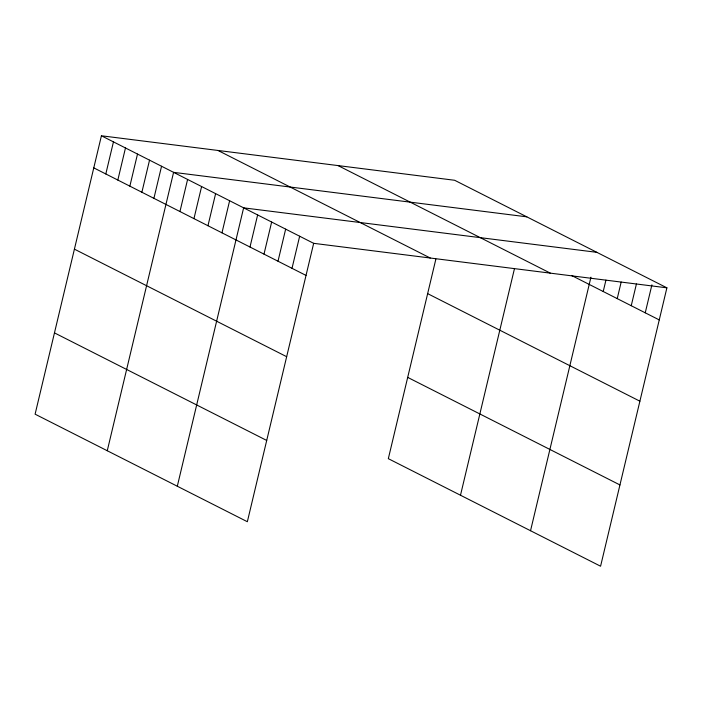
<?xml version="1.0" encoding="UTF-8"?>
<svg xmlns="http://www.w3.org/2000/svg" width="702" height="702" viewBox="0 0 702 702"><rect width="100%" height="100%" fill="white"/><g stroke="black" fill="none" stroke-linecap="round" stroke-linejoin="round"><path stroke-width="1.05" d="M101.421 135.776L35.1 414.171L247.35 521.726L313.671 243.331L101.421 135.776L454.65 180.274L666.9 287.829L600.579 566.224L388.329 458.669L435.872 259.099M105.809 173.964L113.452 141.874M117.831 180.054L125.474 147.973M129.861 186.153L137.504 154.063M141.883 192.243L149.535 160.161M153.913 198.341L161.557 166.251M107.266 450.745L173.587 172.35L526.816 216.839M179.949 211.539L187.592 179.449M193.963 218.629L201.606 186.548M207.968 225.728L215.611 193.647M221.972 232.827L229.615 200.746M177.308 486.232L243.629 207.845L596.858 252.334M249.991 247.025L257.634 214.944M263.996 254.124L271.648 222.043M278.01 261.223L285.653 229.142M292.014 268.322L299.657 236.232M460.494 495.235L514.329 269.252M530.536 530.73L590.944 277.176M603.22 291.523L605.931 280.133M617.233 298.622L621.173 282.055M631.238 305.721L636.416 283.977M645.243 312.82L651.904 284.872M313.671 243.331L666.9 287.829M571.472 275.43L659.257 319.919M338.083 165.593L550.333 273.148M217.989 150.465L430.238 258.02M427.65 293.638L639.891 401.193M93.778 167.866L306.028 275.421M407.695 377.386L619.945 484.942M74.412 249.149L286.662 356.704M54.466 332.888L266.707 440.444"/></g></svg>
